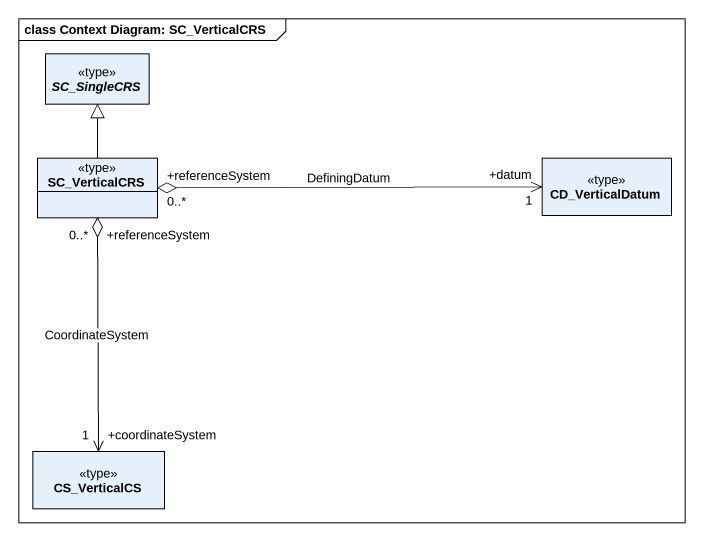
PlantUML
@startuml
mainframe class Context Diagram: SC_VerticalCRS
hide circle
hide empty members
abstract class SC_SingleCRS <<type>>
class SC_VerticalCRS <<type>>
class CD_VerticalDatum <<type>>
class CS_VerticalCS <<type>>
SC_VerticalCRS -up-|> SC_SingleCRS
SC_VerticalCRS "+referenceSystem\n0..*" o-right-> "+datum\n1" CD_VerticalDatum : DefiningDatum
CS_VerticalCS "+coordinateSystem\n1" <-up-o "+referenceSystem\n0..*" SC_VerticalCRS : CoordinateSystem
@enduml
